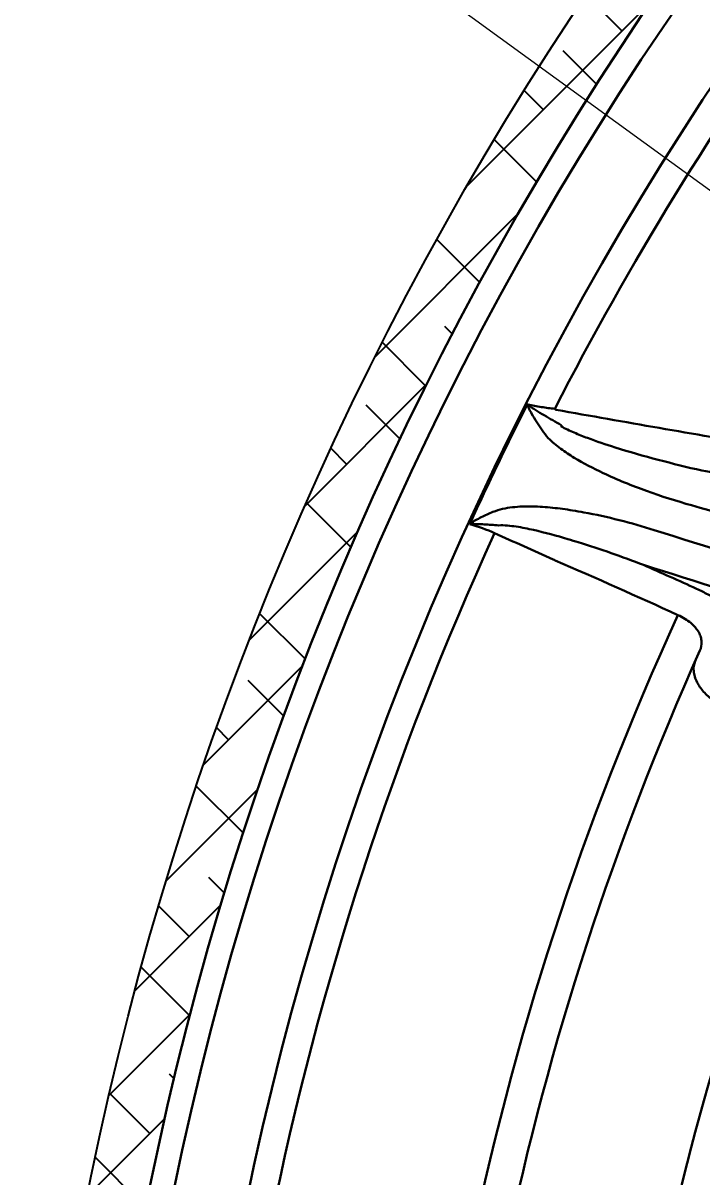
# Model space of a CAD drawing. Header units: inches. Extents: x 975 to 1816, y 133 to 420.
# Drawn here: x 1494.67 to 1506.87, y 288.43 to 309.15 of the extents above; entities that cross this region are included whole.
import ezdxf

# ---------------------------------------------------------------- set-up
doc = ezdxf.new("R2010")
doc.units = ezdxf.units.IN
doc.header["$MEASUREMENT"] = 0
doc.linetypes.add('CENTER', pattern=[2, 1.25, -0.25, 0.25, -0.25])
doc.layers.get('0').update_dxf_attribs({"lineweight": 30})
doc.layers.add('Center', color=1, linetype='CENTER', lineweight=18)
doc.layers.add('FORMAT', color=7, linetype='Continuous')
doc.styles.add('TCVN', font='tcvn+7284-2003r.ttf', dxfattribs={"height": 2.5})
doc.dimstyles.new('TCVN', dxfattribs={"dimtxt": 2.5, "dimasz": 3, "dimexe": 0.1, "dimexo": 0.0625, "dimgap": 0.09, "dimtad": 0, "dimtoh": 1, "dimdec": 0, "dimzin": 0, "dimdsep": 46, "dimtxsty": 'TCVN', "dimcen": 0.09, "dimclrd": 2, "dimclre": 2, "dimclrt": 1, "dimadec": 0, "dimazin": 0, "dimtfac": 1, "dimtdec": 0, "dimtofl": 0, "dimtmove": 0, "dimatfit": 3, "dimfxl": 1, "dimtolj": 1, "dimtzin": 0, "dimlwd": 18, "dimlwe": 18, "dimarcsym": 0})

# ---------------------------------------------------------------- blocks, each defined once
blk = doc.blocks.new('*D80')
at = {"layer": 'Center', "color": 2, "linetype": 'Continuous', "lineweight": 18, "transparency": 16777216}
for p, q in [((1519.040600899249, 307.1124905400645), (1506.688684182024, 316.0866833375081)), ((1505.006230124584, 313.6008538291541), (1504.881348930392, 313.4289696112608)), ((1503.915934825421, 312.1001910914115), (1504.040816019614, 312.2720753093047)), ((1514.423594086331, 300.7577258360722), (1502.071677369107, 309.7319186335158))]:
    blk.add_line(p, q, dxfattribs=at)
at = {"layer": 'Center', "color": 2, "transparency": 16777216}
for points in [[(1504.601721627397, 313.8947464553003), (1505.410738621772, 313.3069612030079), (1506.769585881462, 316.027904812279)], [(1503.511426328234, 312.3940837175577), (1504.320443322609, 311.8062984652653), (1502.152579068544, 309.6731401082866)]]:
    blk.add_solid(points, dxfattribs=at)
at = {"layer": 'Defpoints', "color": 0, "transparency": 16777216}
for p in [(1502.152579068544, 309.6731401082866), (1519.091164461397, 307.0757539617963), (1514.474157648479, 300.7209892578039)]:
    blk.add_point(p, dxfattribs=at)
at = {"layer": 'Center', "color": 1, "transparency": 16777216, "insert": (1504.461082475003, 312.8505224602827), "char_height": 2.5, "attachment_point": 5, "rotation": 54.00000000000132, "style": 'TCVN'}
blk.add_mtext('\\A1;8', dxfattribs=at)
blk = doc.blocks.new('*D82')
at = {"layer": 'Center', "color": 2, "linetype": 'Continuous', "lineweight": 18, "transparency": 16777216}
for p, q in [((1508.300851741431, 322.3747758018854), (1511.300851741438, 322.3747758018854)), ((1511.300851741438, 322.3747758018854), (1514.422740120506, 304.4926105423774))]:
    blk.add_line(p, q, dxfattribs=at)
at = {"layer": 'Center', "color": 2, "lineweight": 18, "transparency": 16777216}
for p, q in [((1514.953415713087, 300.9373830097474), (1515.133415713086, 300.9373830097475)), ((1515.043415713086, 300.8473830097474), (1515.043415713086, 301.0273830097473))]:
    blk.add_line(p, q, dxfattribs=at)
at = {"layer": 'Center', "color": 2, "linetype": 'Continuous', "lineweight": 18, "transparency": 16777216}
blk.add_arc((1515.043415713086, 300.9373830097474), 0.6089999999993552, 90.49478279424675, 142.332094657084, dxfattribs=at)
at = {"layer": 'Center', "color": 2, "transparency": 16777216}
blk.add_solid([(1514.915290346695, 304.57860051087), (1513.930189894317, 304.4066205738848), (1514.938679931462, 301.5373091852447)], dxfattribs=at)
at = {"layer": 'Defpoints', "color": 0, "transparency": 16777216}
for p in [(1514.938679931462, 301.5373091852447), (1515.043415713086, 300.9373830097474)]:
    blk.add_point(p, dxfattribs=at)
at = {"layer": 'Center', "color": 1, "transparency": 16777216, "insert": (1506.835851741431, 322.3747758018855), "char_height": 2.5, "attachment_point": 5, "style": 'TCVN'}
blk.add_mtext('\\A1;R1', dxfattribs=at)

msp = doc.modelspace()

# ---------------------------------------------------------------- hatches: boundary and pattern name
at = {"layer": 'FORMAT'}
h = msp.add_hatch(dxfattribs=at)
h.set_pattern_fill('ANSI38', color=3, scale=8)
h.set_pattern_definition([(45, (0, 0), (-0.7071067811865476, 0.7071067811865476), []), (135, (0, 0), (-2.121320343559642, 0.7071067811865477), [2.5, -1.5])])
h.paths.add_polyline_path([(1554.595716209793, 336.2636068212562, 0.414213562373095), (1494.667688314523, 276.3355789259863, 0.414213562373095), (1554.595716209793, 216.4075510307163), (1554.595716209793, 217.5875510307165, -0.4142135623730951), (1495.757688314523, 276.4255789259864, -0.4142135623730951), (1554.595716209793, 335.2636068212563)])
h.paths.add_polyline_path([(1554.595716209793, 336.2636068212562), (1554.595716209793, 335.2636068212563, -0.4142135623730951), (1613.433744105063, 276.4255789259864, -0.4142135623730951), (1554.595716209793, 217.5875510307165), (1554.595716209793, 216.4075510307163, 0.414213562373095), (1614.523744105063, 276.3355789259863, 0.414213562373095)])
h.paths.add_polyline_path([(1560.855499231678, 334.3342656695384), (1566.534810445013, 333.4354196637688), (1567.472736711903, 339.3616574515965), (1561.793425498568, 340.2605034573661)], flags=9)

# ---------------------------------------------------------------- linework, layer by layer
for radius in [58.8380278952699, 58.4030278952699, 57.08507566618621]:
    msp.add_circle((1554.595716209793, 276.4255789259864), radius)
for radius, start, end in [(56.5929811286766, 135.1187491982246, 152.8812508017745), (57.06802529263147, 153.0444500487562, 155.4203227380383), (56.59298112867658, 155.3946567049175, 168.6054778828463), (52.98550985273556, 155.3577064767023, 168.6424440408363), (52.36155712149038, 155.8125221796497, 168.187638213112), (49.53270725694755, 156.637218867966, 167.3628038636019)]:
    msp.add_arc((1554.595716209793, 276.4255789259864), radius, start, end)
for points, knots in [([(1503.727648971838, 302.2944646050022), (1503.728413418665, 302.2959677981657), (1503.729395900837, 302.2973987675368), (1503.730617477548, 302.2985613877718), (1503.732210785923, 302.3000777989321), (1503.7345456166, 302.300541716197), (1503.736509662388, 302.3015318931436)], [8.882868333007365e-15, 8.882868333007365e-15, 8.882868333007365e-15, 8.882868333007365e-15, 2.52961053071534e-05, 2.52961053071534e-05, 2.52961053071534e-05, 5.828993703865419e-05, 5.828993703865419e-05, 5.828993703865419e-05, 5.828993703865419e-05]), ([(1504.103988007782, 301.6952707015665), (1504.029131046368, 301.7870245315748), (1503.960238311338, 301.8831122579043), (1503.865102723365, 302.0330676309617), (1503.834838714824, 302.0838780646546), (1503.79158695304, 302.1613159856975), (1503.777512937007, 302.1873242792855), (1503.75709769298, 302.2267333290218), (1503.750390235768, 302.2399343508702), (1503.740750535168, 302.2599417781022), (1503.737598881668, 302.2666397177704), (1503.731750936145, 302.2802485418805), (1503.728721514851, 302.2871143926005), (1503.727648971862, 302.2944646050093)], [0, 0, 0, 0, 0.4999999999999992, 0.4999999999999992, 0.7500000000000088, 0.7500000000000088, 0.8750000000000149, 0.8750000000000149, 0.9375000000000074, 0.9375000000000074, 0.9687500000000037, 0.9687500000000037, 1, 1, 1, 1]), ([(1503.736509662456, 302.3015318930605), (1503.735061795936, 302.3002844385669), (1503.735993582647, 302.2980110435845), (1503.738351189454, 302.2950764931533), (1503.739736989115, 302.2938069724288), (1503.743954142095, 302.2901189893632), (1503.746937706908, 302.2878513384742), (1503.7559465888, 302.2811622429833), (1503.76208696981, 302.2768967190025), (1503.780574427463, 302.2641985351164), (1503.79302780416, 302.2559183176987), (1503.830460779112, 302.2312521815541), (1503.855559133189, 302.2150844218053), (1503.931088732776, 302.1670986116835), (1503.98181028683, 302.1358211076802), (1504.134261198134, 302.0442969555412), (1504.236471618633, 301.9862238173839), (1504.339569105575, 301.9311639866953)], [0, 0, 0, 0, 0.007812500000008195, 0.007812500000008195, 0.01562500000001639, 0.01562500000001639, 0.03125000000001335, 0.03125000000001335, 0.0625000000000076, 0.0625000000000076, 0.1250000000000344, 0.1250000000000344, 0.2500000000000355, 0.2500000000000355, 0.5000000000000379, 0.5000000000000379, 1, 1, 1, 1]), ([(1503.736509662469, 302.301531893125), (1503.818073334455, 302.2828988573274), (1503.900171747218, 302.2669950445718), (1504.063151957372, 302.2407659668152), (1504.144040988199, 302.2304152728993), (1504.224358790552, 302.2227079285293)], [0, 0, 0, 0, 0.5, 0.5, 1, 1, 1, 1]), ([(1504.245315377758, 302.2043652667465), (1504.240294197184, 302.2087390957492), (1504.235280427073, 302.2131217672322), (1504.230273875202, 302.2175129686204), (1504.228301065035, 302.219243302585), (1504.226330484657, 302.2209762756253), (1504.224358790553, 302.2227079285293)], [0, 0, 0, 0, 0.0001038945783115372, 0.0001038945783115372, 0.0001038945783115372, 0.0001448337887208316, 0.0001448337887208316, 0.0001448337887208316, 0.0001448337887208316]), ([(1504.245315377758, 302.2043652667465), (1504.862813049047, 302.0962324822119), (1505.480025811412, 301.986306733157), (1506.715645265834, 301.7717396040576), (1507.333929517075, 301.6664728017811), (1507.95265415995, 301.5629816750539)], [0, 0, 0, 0, 0.5, 0.5, 1, 1, 1, 1]), ([(1504.339569105574, 301.9311639866926), (1504.340406806717, 301.928328943019), (1504.341000102577, 301.9254155523067), (1504.341171779667, 301.9225373168611), (1504.341345044332, 301.9196324650815), (1504.341068514911, 301.9166890024144), (1504.340195431856, 301.9140394192727), (1504.339396373256, 301.9116144813651), (1504.338062136477, 301.9093759146767), (1504.336365653999, 301.9075531264249), (1504.336028623163, 301.9071910031162), (1504.335676854057, 301.9068426184834), (1504.335312422998, 301.9065084748489)], [3.56589264883103e-14, 3.56589264883103e-14, 3.56589264883103e-14, 3.56589264883103e-14, 4.523496305356707e-05, 4.523496305356707e-05, 4.523496305356707e-05, 9.120725321866901e-05, 9.120725321866901e-05, 9.120725321866901e-05, 0.0001333011555683607, 0.0001333011555683607, 0.0001333011555683607, 0.000141510942088306, 0.000141510942088306, 0.000141510942088306, 0.000141510942088306]), ([(1504.335312422999, 301.9065084748478), (1504.412134048063, 301.8656158436128), (1504.491227771105, 301.8291574732017), (1504.650830123555, 301.7606801383617), (1504.731481675688, 301.7287655679436), (1504.97500650813, 301.6373172542463), (1505.139410533808, 301.5819844735947), (1505.304954116555, 301.5297363470266)], [0, 0, 0, 0, 0.2499999999999963, 0.2499999999999963, 0.4999999999999927, 0.4999999999999927, 1, 1, 1, 1]), ([(1505.089788084264, 301.0690415443408), (1504.912565711257, 301.1521495488975), (1504.739330111537, 301.2420112910432), (1504.489644319567, 301.3940276334865), (1504.408140077905, 301.4476207702271), (1504.25041176699, 301.563751405076), (1504.174087825309, 301.6262282659347), (1504.103988007782, 301.6952707015664)], [0, 0, 0, 0, 0.499999999999994, 0.499999999999994, 0.749999999999997, 0.749999999999997, 1, 1, 1, 1]), ([(1505.304954116555, 301.5297363470265), (1505.56176040683, 301.4486842921227), (1505.82071778312, 301.3749812962869), (1506.341537249482, 301.237245853038), (1506.603477325742, 301.173339738053), (1506.866462533902, 301.1136364385679)], [0, 0, 0, 0, 0.5, 0.5, 1, 1, 1, 1]), ([(1506.678183484235, 300.4891893918305), (1506.406377645125, 300.5663731198528), (1506.13766066049, 300.6520587020873), (1505.607516305108, 300.8434814240896), (1505.345999507316, 300.9489735595682), (1505.089788084264, 301.0690415443403)], [0, 0, 0, 0, 0.5, 0.5, 1, 1, 1, 1]), ([(1502.698983869351, 300.1634954981057), (1502.706460678558, 300.1695970274234), (1502.714779230512, 300.1745307278385), (1502.731279975497, 300.1844485978083), (1502.739625705846, 300.1892438195754), (1502.764759515899, 300.2034636063716), (1502.781659876169, 300.2127002342386), (1502.832538776094, 300.23999218866), (1502.866739292814, 300.2576001900561), (1502.970125777262, 300.3087869678184), (1503.04011787314, 300.3406843115157), (1503.111364379462, 300.3699651887097)], [0, 0, 0, 0, 0.06249999999996461, 0.06249999999996461, 0.1249999999999292, 0.1249999999999292, 0.2499999999999301, 0.2499999999999301, 0.4999999999999318, 0.4999999999999318, 1, 1, 1, 1]), ([(1503.111364379462, 300.3699651887098), (1503.168305546023, 300.393366859773), (1503.226205978686, 300.410331592554), (1503.343102162324, 300.4369111102735), (1503.40211539838, 300.4464085665433), (1503.580306864468, 300.4671721852975), (1503.700931791942, 300.4708410953403), (1503.942553492824, 300.4662606023004), (1504.062792577625, 300.4579095069416), (1504.302511273329, 300.4331573930766), (1504.421984910383, 300.4166930408081), (1504.541169806964, 300.3971684839642)], [0, 0, 0, 0, 0.1250000000000084, 0.1250000000000084, 0.2500000000000168, 0.2500000000000168, 0.5000000000000112, 0.5000000000000112, 0.7500000000000057, 0.7500000000000057, 1, 1, 1, 1]), ([(1504.744354391017, 300.3625564754972), (1504.958736155991, 300.3236052493838), (1505.171074591444, 300.2765441395734), (1505.592568914901, 300.1698017949038), (1505.801710024009, 300.1100617353065), (1506.009422159668, 300.0446582178338)], [0, 0, 0, 0, 0.5, 0.5, 1, 1, 1, 1]), ([(1516.662325742151, 297.6881745643616), (1515.009431856552, 298.145001157886), (1513.349908298267, 298.6076690263225), (1510.018203827135, 299.5429471721515), (1508.349455827397, 300.0146041864184), (1506.678183484235, 300.4891893918305)], [0, 0, 0, 0, 0.5, 0.5, 1, 1, 1, 1]), ([(1502.698983869351, 300.1634954981057), (1502.698025588685, 300.161400468616), (1502.697260114949, 300.1591655129193), (1502.696991978755, 300.1568773914557), (1502.69673054214, 300.1546464403743), (1502.697715606913, 300.1524436799366), (1502.698077398113, 300.1502268340822)], [2.775557561562891e-17, 2.775557561562891e-17, 2.775557561562891e-17, 2.775557561562891e-17, 3.455685661954057e-05, 3.455685661954057e-05, 3.455685661954057e-05, 6.825028499185078e-05, 6.825028499185078e-05, 6.825028499185078e-05, 6.825028499185078e-05]), ([(1503.210669770826, 300.1286497010616), (1503.126174637767, 300.1360277845793), (1503.041187109298, 300.1420205396528), (1502.91286844531, 300.1487337255811), (1502.869956702115, 300.1505985125605), (1502.80536225757, 300.1526655183476), (1502.783806207365, 300.1532446013218), (1502.751464964641, 300.1537517326595), (1502.740682069923, 300.1538734408205), (1502.724501447347, 300.1537534927006), (1502.71910237355, 300.1536734773724), (1502.7110212324, 300.1532635641184), (1502.708329565565, 300.1530858648175), (1502.704309179743, 300.1525649819678), (1502.702977966773, 300.1523527764757), (1502.700372515025, 300.1516820173663), (1502.698954130804, 300.1512908957545), (1502.698077398119, 300.15022683409)], [0, 0, 0, 0, 0.4999999999999986, 0.4999999999999986, 0.7500000000000319, 0.7500000000000319, 0.875000000000048, 0.875000000000048, 0.9375000000000555, 0.9375000000000555, 0.9687500000000273, 0.9687500000000273, 0.9843750000000135, 0.9843750000000135, 0.9921875000000068, 0.9921875000000068, 1, 1, 1, 1]), ([(1504.458238784726, 299.8812649697094), (1504.254528781635, 299.9427206800481), (1504.049595987124, 299.9996249934887), (1503.738138465821, 300.0698466693402), (1503.633701888835, 300.0907210227508), (1503.476235377847, 300.1142104385989), (1503.423580880168, 300.1207304538587), (1503.317702981921, 300.1292660954222), (1503.264508926429, 300.131514508735), (1503.210669770826, 300.1286497010616)], [0, 0, 0, 0, 0.5000000000000124, 0.5000000000000124, 0.7500000000000189, 0.7500000000000189, 0.8750000000000094, 0.8750000000000094, 1, 1, 1, 1]), ([(1504.230760908529, 299.5002239686565), (1504.217569181567, 299.506136378099), (1504.204377526902, 299.5120489484935), (1504.191185970223, 299.5179617370355), (1503.841238156134, 299.6748171769066), (1503.491353439015, 299.831813155827), (1503.141531500124, 299.9889485681665)], [0, 0, 0, 0, 0.0002260698916928801, 0.0002260698916928801, 0.0002260698916928801, 0.006223290097886414, 0.006223290097886414, 0.006223290097886414, 0.006223290097886414]), ([(1506.770672100269, 298.9890770120752), (1506.842657014707, 298.956379222347), (1506.910990476043, 298.9223934514024), (1507.040529421115, 298.85191144408), (1507.101804172564, 298.815296319355), (1507.213105023284, 298.7421500960299), (1507.26374543633, 298.7053068221196), (1507.35523184987, 298.6311099288293), (1507.396283630879, 298.5934626921475), (1507.465714153515, 298.5204054674405), (1507.494513883723, 298.4847167261748), (1507.529228476353, 298.4324061552911), (1507.539378716368, 298.4151740602444), (1507.556819148778, 298.3811248967788), (1507.564121885907, 298.3642488169096), (1507.592916845579, 298.2822770641045), (1507.592400342962, 298.2233882242792), (1507.569049757424, 298.1710552378762)], [0, 0, 0, 0, 0.125000000000001, 0.125000000000001, 0.250000000000002, 0.250000000000002, 0.375000000000003, 0.375000000000003, 0.500000000000004, 0.500000000000004, 0.625000000000005, 0.625000000000005, 0.6875000000000042, 0.6875000000000042, 0.7500000000000036, 0.7500000000000036, 1, 1, 1, 1]), ([(1506.830996713055, 297.8793486549876), (1506.853400578281, 297.9292286691634), (1506.863639452528, 297.98188261657), (1506.858932516607, 298.0652766609723), (1506.853886587245, 298.0938521313016), (1506.836703710902, 298.1507838485718), (1506.824578161051, 298.1793553914504), (1506.7925726023, 298.2367072830441), (1506.772398918546, 298.2657998535981), (1506.724755913709, 298.3221032726683), (1506.697333600501, 298.349410506255), (1506.634801507736, 298.4022153394581), (1506.599212805614, 298.4279927928545), (1506.521889596284, 298.4758040628228), (1506.480300862527, 298.4978541424002), (1506.435672030772, 298.5179848390844)], [0, 0, 0, 0, 0.2500000000000083, 0.2500000000000083, 0.3750000000000069, 0.3750000000000069, 0.5000000000000056, 0.5000000000000056, 0.6250000000000042, 0.6250000000000042, 0.7500000000000028, 0.7500000000000028, 0.8750000000000014, 0.8750000000000014, 1, 1, 1, 1]), ([(1506.780931997688, 297.3068731337358), (1506.744715608383, 297.3797542172894), (1506.724094409732, 297.4477690302954), (1506.712379065769, 297.5746391211874), (1506.721291012604, 297.6334922886056), (1506.745358479989, 297.6876561837917)], [0, 0, 0, 0, 0.5, 0.5, 1, 1, 1, 1]), ([(1509.124075947705, 296.0678552726262), (1508.836700921562, 296.1696561217395), (1508.563545876135, 296.2688016323233), (1508.176754700156, 296.4190849922903), (1508.051060500171, 296.4697686520134), (1507.81528719515, 296.5700777780805), (1507.704385017783, 296.6199975870763), (1507.496939222852, 296.7207231483866), (1507.400391705483, 296.7715232747744), (1507.222848353881, 296.8755182466676), (1507.143995084432, 296.9274789928392), (1507.005911880084, 297.0325803861874), (1506.946650105073, 297.0857362191384), (1506.848168329024, 297.1945671243957), (1506.809017004674, 297.25035546922), (1506.780931997688, 297.3068731337358)], [0, 0, 0, 0, 0.2499999999999977, 0.2499999999999977, 0.3749999999999981, 0.3749999999999981, 0.4999999999999984, 0.4999999999999984, 0.6249999999999988, 0.6249999999999988, 0.7499999999999992, 0.7499999999999992, 0.8749999999999996, 0.8749999999999996, 1, 1, 1, 1])]:
    msp.add_open_spline(points, degree=3, knots=knots)
for points in [[(1507.953204844341, 300.9279561934694), (1507.590803675723, 300.9892351042879), (1507.228553814031, 301.0511121391272), (1506.866462533902, 301.1136364385687)], [(1504.541169806964, 300.3971684839642), (1504.608957476348, 300.3866256754657), (1504.676683348409, 300.3750494792962), (1504.744354391017, 300.3625564754975)], [(1503.141531500124, 299.9889485681665), (1503.001367786945, 300.0514803603634), (1502.851716826947, 300.1057456803786), (1502.698077398173, 300.1502268340647)], [(1506.009422159668, 300.0446582178338), (1507.896250660276, 299.450541651581), (1509.782380372939, 298.8587759358937), (1511.662103918871, 298.2720674201151)], [(1504.457994193693, 299.880752927337), (1504.458124714391, 299.8809057632128), (1504.458209085488, 299.8810826564714), (1504.458238784728, 299.8812649697086)], [(1504.64434146971, 299.8248759743223), (1504.582367291901, 299.8439609480359), (1504.520246930751, 299.8625935030998), (1504.45799419369, 299.8807529273379)], [(1505.818161945963, 299.4181439482189), (1505.430816457817, 299.5658183957557), (1505.040068222456, 299.7030117569828), (1504.64434146971, 299.8248759743223)], [(1506.435672030772, 298.5179848390844), (1505.703086199597, 298.8507384272749), (1504.968097253845, 299.1781104072038), (1504.230760908529, 299.5002239686565)], [(1511.505431199193, 297.6273672273616), (1509.614728279178, 298.2202372693262), (1507.716918942758, 298.8180851154217), (1505.818161945963, 299.4181439482195)], [(1505.818161945963, 299.4181439482181), (1506.136107479982, 299.2761153464589), (1506.453612010895, 299.133095577833), (1506.770672100269, 298.9890770120752)]]:
    msp.add_open_spline(points, degree=3)
msp.add_circle((1554.595716209793, 276.3355789259863), 59.92802789526996, dxfattribs=at)

# ---------------------------------------------------------------- dimensions: what is measured, and where the dimension line sits
at = {"layer": 'Center'}
dim = msp.add_radius_dim(center=(1515.043415713086, 300.9373830097474), mpoint=(1514.938679931462, 301.5373091852447), dimstyle='TCVN', dxfattribs=at)
dim.commit()
dim.dimension.update_dxf_attribs({"geometry": '*D82', "text_midpoint": (1506.835851741431, 322.3747758018855), "dimtype": 164})
dim = msp.add_aligned_dim(p1=(1519.091164461397, 307.0757539617962), p2=(1514.474157648479, 300.7209892578038), distance=-15.230308714905062, dimstyle='TCVN', dxfattribs=at)
dim.commit()
dim.dimension.update_dxf_attribs({"geometry": '*D80', "text_midpoint": (1504.461082475003, 312.8505224602827)})

doc.saveas('drawing.dxf')
